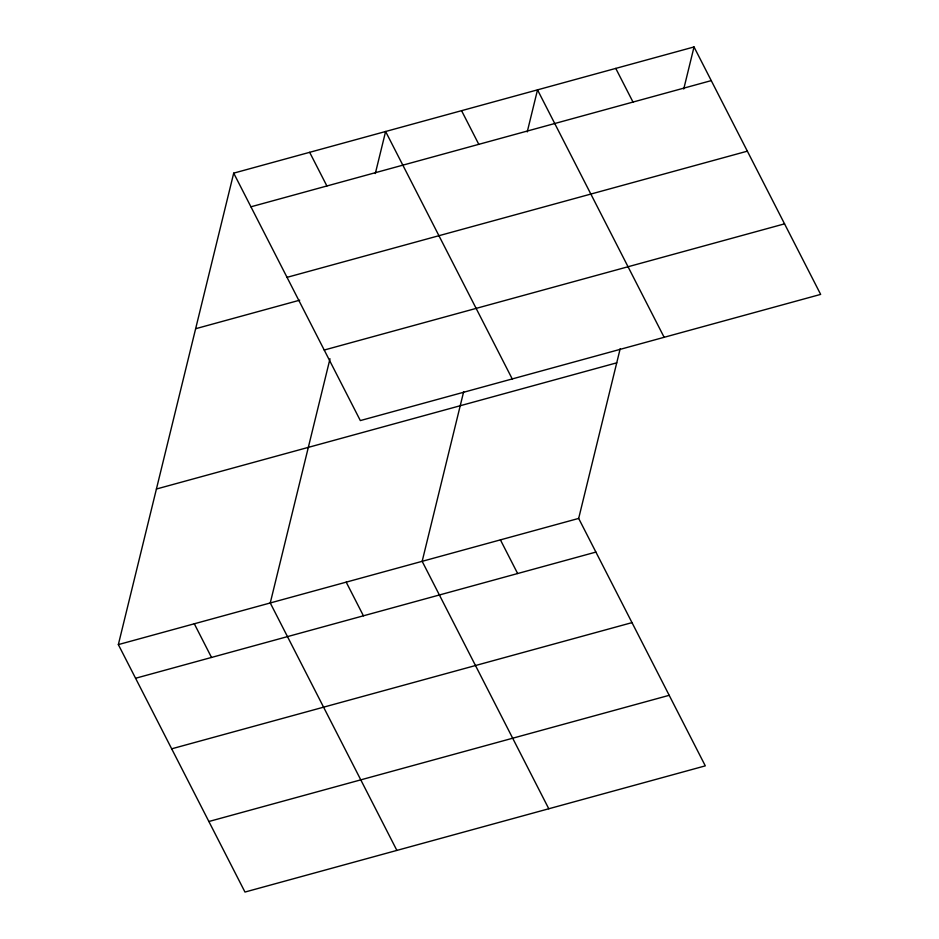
<?xml version="1.0" encoding="UTF-8"?>
<svg xmlns="http://www.w3.org/2000/svg" width="939" height="939" viewBox="0 0 939 939"><rect width="100%" height="100%" fill="white"/><g stroke="black" fill="none" stroke-linecap="round" stroke-linejoin="round"><path stroke-width="1.41" d="M620.174 348.768L578.67 518.422L705.295 765.86L244.973 892.05L118.349 644.6L233.705 173.14L694.027 46.95L820.651 294.4L360.33 420.578L233.705 173.14M330 358.792L270.256 602.967L396.88 850.405M375.318 173.539L385.612 131.495L512.236 378.945M463.666 391.68L422.163 561.322L548.787 808.772M527.237 131.906L537.519 89.851L664.143 337.301M683.745 89.005L694.027 46.95M250.936 206.803L711.257 80.613M287.029 277.345L747.362 151.167M195.641 328.72L299.717 300.187M324.225 350.036L784.558 223.846M156.414 489.019L616.735 362.83M118.349 644.6L578.67 518.422M135.568 678.263L595.901 552.085M171.673 748.817L631.994 622.627M208.869 821.508L669.19 695.318M615.773 68.406L633.003 102.069M461.565 110.673L478.796 144.336M309.659 152.318L326.889 185.981M500.417 539.866L517.635 573.529M346.209 582.145L363.428 615.808M194.303 623.778L211.521 657.453"/></g></svg>
